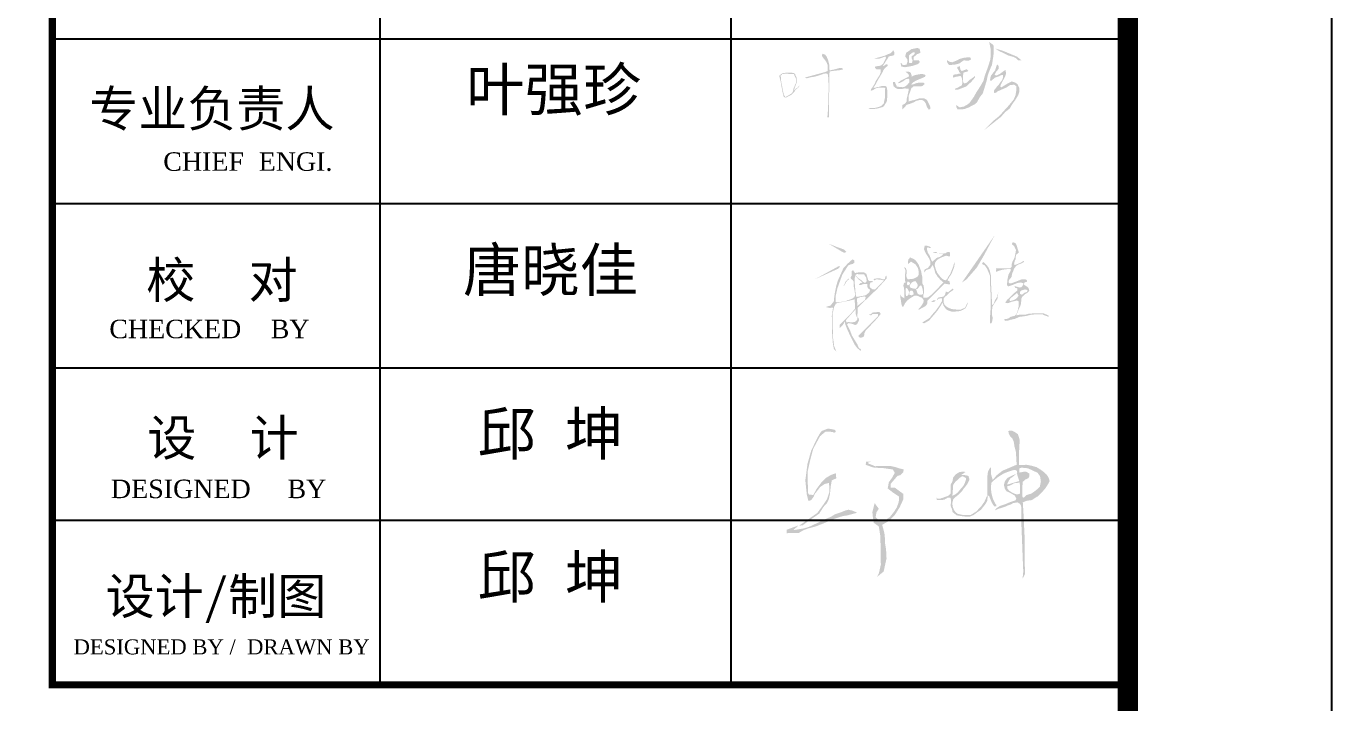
# Model space of a CAD drawing. Extents: x 40372685 to 40373131, y 3431137 to 3431353.
# Drawn here: x 40373098.79 to 40373130.77, y 3431173.7 to 3431190.26 of the extents above; entities that cross this region are included whole.
import ezdxf

# ---------------------------------------------------------------- set-up
doc = ezdxf.new("R2010")
doc.units = 0
doc.header["$LTSCALE"] = 0.5
for name, color, linetype in [('HATCH', 254, 'CONTINUOUS'), ('PUB_TEXT', 7, 'CONTINUOUS'), ('PUB_TITLE', 4, 'CONTINUOUS'), ('外框线', 255, 'CONTINUOUS')]:
    doc.layers.add(name, color=color, linetype=linetype)
doc.styles.add('GHF', font='times.ttf')
doc.styles.add('STYLE1', font='simhei.ttf', dxfattribs={"width": 0.8})

# ---------------------------------------------------------------- blocks, each defined once
blk = doc.blocks.new('A$C5F901649')
at = {"layer": 'HATCH'}
h = blk.add_hatch(color=256, dxfattribs=at)
h.paths.add_polyline_path([(421.5, 599.3), (438.2, 603.2), (409.1, 603.3), (407.1, 586.9), (441.2, 574.4), (451.3, 572.1), (501.2, 569.3), (546.7, 562.7), (556.9, 545.1), (541.5, 518), (526.2, 496.8), (520.4, 465.2), (547.4, 443.9), (579.1, 422.8), (579.3, 407.5), (575.3, 389.5), (566.7, 366.8), (553.9, 346.1), (531, 317.2), (508.8, 302.1), (499.5, 295.7), (480.3, 295.5), (458.1, 316.9), (462.4, 341.8), (474.7, 360.2), (453.1, 389.7), (450.3, 377.4), (441.5, 342.9), (444.1, 317.7), (448.2, 288.6), (474.6, 269.8), (482, 223.5), (484.5, 150.1), (485.1, 73.6), (475.4, 30), (466.5, 10.8), (499.5, 37.5), (506.7, 70), (514.4, 104.7), (512, 152.2), (507.4, 179.1), (505, 226.6), (499, 252.6), (491.7, 277.7), (522.7, 295.5), (556.9, 327.9), (582.5, 369.1), (600.7, 408.6), (601, 436.7), (582.9, 450.1), (572.1, 458.1), (558, 468.5), (535.3, 468.9), (535.7, 488.7), (547.5, 502.6), (561.8, 519.4), (571.5, 530.7), (583.5, 532.2), (600, 548.5), (603.2, 563.1), (583.1, 567.5), (561.2, 574.7), (532, 581.2), (495.6, 581.1), (455.2, 579.5), (431.6, 589.4), (422.3, 592.4), (418.9, 596.9)])
h.paths.add_polyline_path([(33.5, 250.4), (61.2, 274.6), (0, 252.7), (0.9, 234.7), (22, 235.8), (62.4, 235.9), (85.2, 249.6), (110, 258.9), (149.9, 269.7), (188.8, 284.8), (224.9, 300.4), (254, 311.7), (289, 322.7), (314.7, 326.9), (352.5, 337.2), (362.9, 340.1), (339.7, 350.9), (318.1, 355.7), (303.5, 352), (281.7, 343.1), (248.6, 331.7), (226.9, 318.7), (189.9, 303.3), (159.9, 288.2), (135.7, 276.8), (117, 268.2), (89.4, 259.5)])
h.paths.add_polyline_path([(245.9, 751.5), (235.5, 756), (200.5, 757.7), (171.9, 733.6), (157.6, 707.4), (136.6, 668.2), (121.6, 611.7), (107.7, 548.9), (108.9, 504.7), (109.9, 443.4), (113.9, 434), (137.7, 431.1), (152.8, 460.7), (180.8, 498.5), (202.5, 519.3), (227.8, 534.4), (253.1, 543.4), (255.8, 517.2), (232.6, 506.5), (227.3, 477.1), (223.2, 436.5), (217.3, 409.8), (208, 389.9), (190.2, 370.6), (167.8, 335.4), (108.7, 294.8), (82.3, 275), (65, 274), (107, 303.4), (158.1, 339.1), (190.5, 383.7), (208.1, 410.1), (219.7, 444.7), (218.8, 493.8), (194.9, 487.4), (173, 472.7), (159.4, 455.2), (146.5, 438.7), (138, 420.8), (125.5, 404), (112.1, 401.1), (103.8, 434.2), (96.3, 506.3), (107.3, 591), (126.3, 659.1), (156.9, 722.9), (172.5, 750.1), (180.3, 760.5), (201.9, 768.8), (213.3, 773.2), (231.4, 770.3), (250.2, 766.1), (253, 756.4)])
h = blk.add_hatch(color=256, dxfattribs=at)
h.paths.add_polyline_path([(1186.4, 493.5), (1199.1, 496), (1200.6, 488.6), (1201.2, 471.4), (1202.4, 439.2), (1194.9, 436.3), (1185.8, 433.9), (1165, 441.4), (1148.2, 451.8), (1136, 464.5), (1136, 476.7), (1152, 480.9), (1161.7, 486.3), (1172.1, 492)], flags=16)
h.paths.add_polyline_path([(1043.9, 566.7), (1051.7, 573.4), (1052.1, 557.1), (1052.1, 539.2), (1058.7, 517.7), (1061.5, 509), (1081.8, 533.3), (1111.5, 556.3), (1157.6, 575.7), (1175.5, 583.8), (1184.4, 586.1), (1180.5, 653.5), (1173.1, 680.9), (1169.1, 707.6), (1161.7, 723), (1151, 733.7), (1143, 749.1), (1141.7, 761.1), (1159.1, 763), (1173.8, 755.7), (1190.5, 744.4), (1194.5, 733.7), (1199.8, 715), (1199.2, 701), (1198.5, 680.3), (1196.5, 653.5), (1196.5, 626.8), (1196.5, 611.5), (1196.5, 592.7), (1196.5, 586.1), (1213.2, 586.1), (1234.6, 586.7), (1258, 582.7), (1286.7, 574.7), (1308.1, 561.4), (1326.2, 548), (1340.9, 534), (1350.3, 516.6), (1354.3, 502.6), (1344.2, 484.5), (1331.5, 464.5), (1311.5, 442.4), (1292.8, 423.7), (1287.4, 421.7), (1262, 405), (1236.6, 401.7), (1215.9, 393.7), (1219.1, 344.3), (1225.7, 206.6), (1226.6, 23.8), (1214.6, 0), (1218.4, 37.3), (1216.1, 89.9), (1213.1, 169.2), (1208.5, 286.5), (1207.7, 320.9), (1209.2, 353.7), (1207, 376.5), (1200.9, 386.4), (1187.9, 393.3), (1173.4, 391), (1165.6, 389.8), (1156.6, 383.4), (1138.3, 377.3), (1126.9, 371.9), (1089.5, 359.8), (1071.9, 352.1), (1080.3, 363.6), (1098.6, 375), (1127.6, 384.9), (1150.5, 394.8), (1178, 404), (1183.3, 412.3), (1174.2, 428.4), (1158.9, 437.5), (1149.4, 443), (1132, 450.9), (1122.9, 464.4), (1118.9, 483.8), (1122.5, 498.8), (1129.2, 509.9), (1139.9, 521), (1151, 526.2), (1162.9, 532.1), (1172.8, 536.1), (1182.7, 540), (1187.1, 546.7), (1185.1, 554.7), (1179.2, 559.8), (1168.9, 559.8), (1150.6, 554.3), (1136.8, 549.5), (1118.9, 542.4), (1098.3, 530.1), (1084.5, 520.6), (1075, 513.1), (1067.8, 507.2), (1062.4, 502.6), (1058.9, 499.7), (1054.8, 494.5), (1052.8, 480.2), (1052.8, 468.4), (1053.2, 448.2), (1055.2, 438.3), (1059.9, 419.3), (1065.1, 405), (1071.8, 392), (1075.4, 385.6), (1078.5, 382.9), (1080.1, 375.3), (1077.7, 372.6), (1073.8, 372.6), (1068.6, 373), (1064.3, 379.3), (1056.8, 390.8), (1052.4, 402.3), (1045.3, 417.7), (1043.3, 425.2), (1039.3, 427.6), (1035.9, 429.6), (1033.4, 406.2), (1032.8, 400.6), (1026.7, 390.4), (1024.3, 386.4), (1020.4, 380), (1009.2, 366.6), (1000.9, 355.5), (985.9, 345.7), (964.1, 329.4), (953.8, 324.3), (943.1, 320.3), (922.9, 319.9), (908.2, 321.9), (891.6, 323.9), (875.7, 326.7), (866.6, 333.8), (854.5, 343.3), (850.8, 360.7), (844.8, 373.8), (845.6, 389.2), (845.6, 400.3), (845.6, 408.2), (844.4, 416.5), (830.6, 418.1), (820.7, 412.5), (813.1, 408.2), (801.9, 405.8), (796.7, 405.3), (781.1, 405), (776.8, 405), (772.2, 407), (771.6, 414.8), (773.4, 418.5), (774.8, 413.9), (777.7, 412.2), (782.9, 411.9), (790.6, 412.5), (799, 415.9), (805.9, 417.6), (816.3, 421.7), (826.3, 425.1), (833.8, 428), (843.9, 438.1), (843.9, 460.5), (843.9, 483.5), (853.5, 500.6), (857.3, 520.7), (869.9, 537), (889.2, 548.9), (902.6, 551.1), (921.2, 550.4), (912.3, 543), (897.4, 534), (916, 534), (936.1, 529.6), (940.5, 514), (940.5, 508.8), (932.3, 491.7), (929.4, 486.5), (920.5, 474.6), (909.3, 461.2), (901.9, 449.3), (888.5, 436), (869.9, 421.1), (858, 410), (853.5, 391.4), (854.3, 374.3), (861, 355), (872.1, 340.9), (881.8, 334.2), (910, 328.2), (948, 329), (976.2, 346.1), (1003.7, 375.8), (1018.6, 397.3), (1034.2, 432.3), (1034.2, 459), (1034.2, 477.6), (1032.7, 504.3), (1033.5, 526.6), (1036.4, 549.6)])
h.paths.add_polyline_path([(1215.3, 498.9), (1222.9, 504.7), (1230, 511.4), (1245.6, 518.1), (1248.5, 524.9), (1249.8, 532), (1249.8, 542.1), (1232.9, 550.9), (1223.7, 551.3), (1209.4, 548.8), (1199, 546.3), (1198.5, 568), (1208.3, 572.1), (1242.5, 568.8), (1272.5, 554.7), (1292.2, 545.5), (1304.9, 527.5), (1309, 501), (1303.8, 474.9), (1288.7, 459.9), (1274.9, 448.9), (1259.2, 438.5), (1234.4, 430.4), (1218.6, 416.2), (1212.7, 424.7), (1212.9, 456.9)], flags=16)
h.paths.add_polyline_path([(853.3, 427), (854.6, 441.7), (857.6, 483.1), (868.4, 499.2), (882.5, 511), (890.7, 519.2), (902.9, 527.1), (906.2, 528.4), (922.9, 518.6), (922.9, 508.4), (917, 492), (909.5, 477.9), (898.6, 465.4), (879.2, 442.4), (868.1, 434.5)], flags=16)
edge = h.paths.add_edge_path(flags=16)
edge.add_line((1136, 484.8), (1197.7, 503))
edge.add_line((1197.7, 503), (1184.9, 543.4))
edge.add_line((1136, 488.8), (1136, 484.8))
edge.add_line((1145.3, 507.3), (1136, 488.8))
edge.add_line((1152.8, 517.1), (1145.3, 507.3))
edge.add_line((1166.1, 526.4), (1152.8, 517.1))
edge.add_line((1182, 539.7), (1166.1, 526.4))

msp = doc.modelspace()

# ---------------------------------------------------------------- hatches: boundary and pattern name
at = {"layer": 'HATCH'}
h = msp.add_hatch(color=256, dxfattribs=at)
h.paths.add_polyline_path([(40373119.601, 3431189.462), (40373119.612, 3431189.46), (40373119.667, 3431189.461), (40373119.718, 3431189.475), (40373119.785, 3431189.501), (40373119.813, 3431189.509), (40373119.837, 3431189.509), (40373119.849, 3431189.48), (40373119.827, 3431189.437), (40373119.811, 3431189.405), (40373119.784, 3431189.351), (40373119.76, 3431189.326), (40373119.73, 3431189.303), (40373119.69, 3431189.286), (40373119.652, 3431189.281), (40373119.588, 3431189.275), (40373119.576, 3431189.24), (40373119.617, 3431189.199), (40373119.715, 3431189.205), (40373119.718, 3431189.164), (40373119.713, 3431189.111), (40373119.682, 3431189.047), (40373119.642, 3431188.987), (40373119.598, 3431188.916), (40373119.566, 3431188.845), (40373119.526, 3431188.779), (40373119.485, 3431188.723), (40373119.473, 3431188.673), (40373119.536, 3431188.7), (40373119.599, 3431188.738), (40373119.645, 3431188.751), (40373119.748, 3431188.751), (40373119.77, 3431188.752), (40373119.814, 3431188.752), (40373119.828, 3431188.731), (40373119.822, 3431188.675), (40373119.822, 3431188.565), (40373119.822, 3431188.51), (40373119.808, 3431188.45), (40373119.793, 3431188.369), (40373119.731, 3431188.305), (40373119.668, 3431188.28), (40373119.572, 3431188.257), (40373119.506, 3431188.257), (40373119.416, 3431188.257), (40373119.454, 3431188.232), (40373119.533, 3431188.232), (40373119.616, 3431188.238), (40373119.776, 3431188.282), (40373119.812, 3431188.327), (40373119.837, 3431188.367), (40373119.866, 3431188.413), (40373119.878, 3431188.519), (40373119.878, 3431188.675), (40373119.874, 3431188.716), (40373119.866, 3431188.76), (40373119.851, 3431188.789), (40373119.783, 3431188.797), (40373119.751, 3431188.795), (40373119.681, 3431188.775), (40373119.624, 3431188.766), (40373119.587, 3431188.754), (40373119.541, 3431188.745), (40373119.562, 3431188.785), (40373119.595, 3431188.839), (40373119.647, 3431188.937), (40373119.737, 3431189.089), (40373119.766, 3431189.141), (40373119.791, 3431189.195), (40373119.81, 3431189.215), (40373119.853, 3431189.261), (40373119.88, 3431189.276), (40373119.891, 3431189.294), (40373119.88, 3431189.324), (40373119.843, 3431189.324), (40373119.822, 3431189.303), (40373119.783, 3431189.28), (40373119.774, 3431189.294), (40373119.829, 3431189.377), (40373119.895, 3431189.48), (40373119.917, 3431189.519), (40373119.984, 3431189.533), (40373120.033, 3431189.544), (40373120.046, 3431189.554), (40373120.053, 3431189.603), (40373120.043, 3431189.64), (40373120.019, 3431189.669), (40373120.003, 3431189.635), (40373119.961, 3431189.598), (40373119.93, 3431189.585), (40373119.875, 3431189.564), (40373119.816, 3431189.536), (40373119.74, 3431189.514), (40373119.668, 3431189.493), (40373119.566, 3431189.469), (40373119.569, 3431189.468), (40373119.574, 3431189.467), (40373119.578, 3431189.465), (40373119.587, 3431189.464), (40373119.591, 3431189.464)])
h.paths.add_polyline_path([(40373117.868, 3431189.001), (40373117.88, 3431189.006), (40373118.166, 3431189.084), (40373118.351, 3431189.135), (40373118.419, 3431189.16), (40373118.419, 3431189.216), (40373118.421, 3431189.294), (40373118.399, 3431189.356), (40373118.379, 3431189.392), (40373118.343, 3431189.44), (40373118.314, 3431189.477), (40373118.287, 3431189.51), (40373118.279, 3431189.555), (40373118.298, 3431189.583), (40373118.357, 3431189.56), (40373118.393, 3431189.513), (40373118.43, 3431189.426), (40373118.444, 3431189.37), (40373118.463, 3431189.293), (40373118.463, 3431189.199), (40373118.464, 3431189.174), (40373118.576, 3431189.199), (40373118.641, 3431189.214), (40373118.705, 3431189.235), (40373118.772, 3431189.235), (40373118.794, 3431189.199), (40373118.713, 3431189.182), (40373118.559, 3431189.165), (40373118.469, 3431189.151), (40373118.461, 3431189.095), (40373118.447, 3431188.031), (40373118.407, 3431188.031), (40373118.419, 3431188.098), (40373118.431, 3431188.339), (40373118.437, 3431188.578), (40373118.444, 3431188.791), (40373118.435, 3431188.938), (40373118.432, 3431188.998), (40373118.425, 3431189.068), (40373118.407, 3431189.097), (40373118.369, 3431189.102), (40373118.318, 3431189.093), (40373118.272, 3431189.077), (40373118.193, 3431189.05), (40373118.102, 3431189.023), (40373117.999, 3431189.007), (40373117.908, 3431188.983), (40373117.88, 3431188.989), (40373117.869, 3431188.997)])
h.paths.add_polyline_path([(40373122.536, 3431189.233), (40373122.554, 3431189.292), (40373122.584, 3431189.324), (40373122.607, 3431189.274), (40373122.604, 3431189.212), (40373122.548, 3431189.147), (40373122.507, 3431189.068), (40373122.551, 3431189.05), (40373122.628, 3431189.085), (40373122.74, 3431189.168), (40373122.775, 3431189.183), (40373122.787, 3431189.097), (40373122.767, 3431189.038), (40373122.743, 3431188.982), (40373122.696, 3431188.903), (40373122.643, 3431188.788), (40373122.672, 3431188.761), (40373122.79, 3431188.835), (40373122.929, 3431188.906), (40373123.023, 3431188.873), (40373123.073, 3431188.829), (40373123.115, 3431188.735), (40373123.115, 3431188.655), (40373123.085, 3431188.57), (40373123.008, 3431188.443), (40373122.938, 3431188.348), (40373122.876, 3431188.242), (40373122.767, 3431188.157), (40373122.66, 3431188.036), (40373122.536, 3431187.939), (40373122.439, 3431187.862), (40373122.259, 3431187.721), (40373122.46, 3431187.93), (40373122.619, 3431188.057), (40373122.767, 3431188.222), (40373122.855, 3431188.319), (40373122.976, 3431188.466), (40373123.02, 3431188.572), (40373123.038, 3431188.682), (40373123.035, 3431188.791), (40373122.988, 3431188.826), (40373122.884, 3431188.817), (40373122.808, 3431188.764), (40373122.755, 3431188.74), (40373122.622, 3431188.682), (40373122.565, 3431188.656), (40373122.545, 3431188.631), (40373122.498, 3431188.62), (40373122.488, 3431188.661), (40373122.488, 3431188.682), (40373122.528, 3431188.732), (40373122.572, 3431188.791), (40373122.61, 3431188.826), (40373122.64, 3431188.876), (40373122.69, 3431188.938), (40373122.713, 3431189), (40373122.713, 3431189.062), (40373122.681, 3431189.062), (40373122.643, 3431189.05), (40373122.625, 3431189.035), (40373122.522, 3431189.003), (40373122.457, 3431188.95), (40373122.424, 3431188.923), (40373122.395, 3431188.932), (40373122.404, 3431188.997), (40373122.424, 3431189.056), (40373122.477, 3431189.124), (40373122.519, 3431189.177)])
h.paths.add_polyline_path([(40373122.617, 3431189.65), (40373122.526, 3431189.711), (40373122.609, 3431189.686), (40373122.712, 3431189.655), (40373122.863, 3431189.592), (40373123.06, 3431189.51), (40373123.166, 3431189.422), (40373123.083, 3431189.422), (40373123.025, 3431189.48), (40373122.96, 3431189.509), (40373122.841, 3431189.541), (40373122.75, 3431189.588)])
h.paths.add_polyline_path([(40373122.479, 3431189.794), (40373122.374, 3431189.874), (40373122.414, 3431189.679), (40373122.414, 3431189.567), (40373122.403, 3431189.451), (40373122.352, 3431189.281), (40373122.309, 3431189.162), (40373122.256, 3431189.017), (40373122.237, 3431188.927), (40373122.161, 3431188.796), (40373122.059, 3431188.637), (40373121.998, 3431188.529), (40373121.893, 3431188.381), (40373121.842, 3431188.341), (40373121.752, 3431188.29), (40373121.647, 3431188.272), (40373121.567, 3431188.33), (40373121.567, 3431188.287), (40373121.596, 3431188.222), (40373121.665, 3431188.222), (40373121.763, 3431188.229), (40373121.871, 3431188.269), (40373122.034, 3431188.355), (40373122.07, 3431188.388), (40373122.146, 3431188.522), (40373122.219, 3431188.616), (40373122.313, 3431188.927), (40373122.342, 3431189.064), (40373122.396, 3431189.205), (40373122.443, 3431189.313), (40373122.465, 3431189.454), (40373122.479, 3431189.552), (40373122.486, 3431189.668)])
h.paths.add_polyline_path([(40373121.675, 3431189.097), (40373121.633, 3431189.148), (40373121.624, 3431189.186), (40373121.592, 3431189.225), (40373121.592, 3431189.26), (40373121.656, 3431189.279), (40373121.668, 3431189.199), (40373121.7, 3431189.158), (40373121.764, 3431189.183), (40373121.828, 3431189.205), (40373121.867, 3431189.161), (40373121.822, 3431189.142), (40373121.774, 3431189.132), (40373121.745, 3431189.119), (40373121.732, 3431189.039), (40373121.729, 3431188.931), (40373121.742, 3431188.88), (40373121.761, 3431188.857), (40373121.774, 3431188.857), (40373121.832, 3431188.88), (40373121.905, 3431188.95), (40373122.001, 3431189.017), (40373122.027, 3431189.039), (40373122.027, 3431189.004), (40373121.991, 3431188.959), (40373121.934, 3431188.895), (40373121.851, 3431188.819), (40373121.812, 3431188.783), (40373121.742, 3431188.755), (40373121.614, 3431188.707), (40373121.585, 3431188.707), (40373121.537, 3431188.707), (40373121.547, 3431188.736), (40373121.595, 3431188.748), (40373121.64, 3431188.777), (40373121.697, 3431188.803), (40373121.713, 3431188.844), (40373121.72, 3431188.908), (40373121.7, 3431189.001), (40373121.672, 3431189.042), (40373121.63, 3431189.033), (40373121.605, 3431189.027), (40373121.547, 3431189.017), (40373121.499, 3431188.998), (40373121.485, 3431189.033), (40373121.499, 3431189.065), (40373121.547, 3431189.081), (40373121.589, 3431189.081), (40373121.63, 3431189.097)])
h.paths.add_polyline_path([(40373121.684, 3431189.375), (40373121.64, 3431189.343), (40373121.541, 3431189.32), (40373121.422, 3431189.308), (40373121.39, 3431189.308), (40373121.346, 3431189.368), (40373121.342, 3431189.426), (40373121.403, 3431189.388), (40373121.473, 3431189.375), (40373121.566, 3431189.413), (40373121.646, 3431189.455), (40373121.758, 3431189.487), (40373121.905, 3431189.499), (40373121.934, 3431189.445), (40373121.877, 3431189.415), (40373121.822, 3431189.415), (40373121.752, 3431189.423)])
h.paths.add_polyline_path([(40373120.146, 3431188.878), (40373120.158, 3431188.859), (40373120.265, 3431188.908), (40373120.333, 3431188.961), (40373120.401, 3431188.974), (40373120.421, 3431188.946), (40373120.421, 3431188.888), (40373120.361, 3431188.815), (40373120.303, 3431188.775), (40373120.248, 3431188.765), (40373120.114, 3431188.778), (40373120.086, 3431188.838), (40373120.064, 3431188.891), (40373120.021, 3431188.891), (40373120.021, 3431188.843), (40373120.036, 3431188.783), (40373120.084, 3431188.745), (40373120.127, 3431188.722), (40373120.24, 3431188.722), (40373120.306, 3431188.735), (40373120.399, 3431188.727), (40373120.399, 3431188.677), (40373120.394, 3431188.647), (40373120.381, 3431188.594), (40373120.351, 3431188.465), (40373120.351, 3431188.415), (40373120.313, 3431188.362), (40373120.25, 3431188.332), (40373120.25, 3431188.276), (40373120.25, 3431188.226), (40373120.3, 3431188.274), (40373120.356, 3431188.334), (40373120.444, 3431188.362), (40373120.52, 3431188.392), (40373120.585, 3431188.43), (40373120.673, 3431188.453), (40373120.724, 3431188.453), (40373120.774, 3431188.43), (40373120.82, 3431188.37), (40373120.847, 3431188.289), (40373120.867, 3431188.251), (40373120.9, 3431188.211), (40373120.935, 3431188.239), (40373120.933, 3431188.279), (40373120.91, 3431188.334), (40373120.88, 3431188.392), (40373120.855, 3431188.44), (40373120.835, 3431188.463), (40373120.779, 3431188.49), (40373120.719, 3431188.49), (40373120.656, 3431188.49), (40373120.55, 3431188.453), (40373120.452, 3431188.433), (40373120.401, 3431188.412), (40373120.401, 3431188.488), (40373120.401, 3431188.556), (40373120.447, 3431188.679), (40373120.464, 3431188.735), (40373120.52, 3431188.788), (40373120.563, 3431188.79), (40373120.661, 3431188.785), (40373120.701, 3431188.785), (40373120.749, 3431188.8), (40373120.789, 3431188.838), (40373120.789, 3431188.861), (40373120.757, 3431188.876), (40373120.716, 3431188.876), (40373120.661, 3431188.876), (40373120.595, 3431188.866), (40373120.537, 3431188.843), (40373120.477, 3431188.828), (40373120.464, 3431188.84), (40373120.512, 3431188.886), (40373120.593, 3431188.931), (40373120.734, 3431188.989), (40373120.799, 3431189.019), (40373120.815, 3431189.052), (40373120.794, 3431189.072), (40373120.729, 3431189.092), (40373120.719, 3431189.092), (40373120.575, 3431189.065), (40373120.51, 3431189.044), (40373120.472, 3431189.019), (40373120.472, 3431189.062), (40373120.454, 3431189.112), (40373120.424, 3431189.14), (40373120.379, 3431189.143), (40373120.328, 3431189.143), (40373120.374, 3431189.102), (40373120.403, 3431189.076), (40373120.409, 3431189.029), (40373120.374, 3431189.007), (40373120.298, 3431188.969), (40373120.215, 3431188.931), (40373120.159, 3431188.888)])
h.paths.add_polyline_path([(40373120.56, 3431189.608), (40373120.516, 3431189.623), (40373120.443, 3431189.573), (40373120.408, 3431189.535), (40373120.408, 3431189.491), (40373120.408, 3431189.425), (40373120.408, 3431189.365), (40373120.448, 3431189.354), (40373120.485, 3431189.356), (40373120.498, 3431189.423), (40373120.479, 3431189.467), (40373120.479, 3431189.526), (40373120.529, 3431189.559)], flags=16)
h.paths.add_polyline_path([(40373120.317, 3431189.312), (40373120.349, 3431189.316), (40373120.376, 3431189.399), (40373120.366, 3431189.454), (40373120.318, 3431189.512), (40373120.338, 3431189.605), (40373120.472, 3431189.697), (40373120.617, 3431189.725), (40373120.672, 3431189.704), (40373120.692, 3431189.605), (40373120.61, 3431189.574), (40373120.521, 3431189.498), (40373120.521, 3431189.419), (40373120.651, 3431189.419), (40373120.675, 3431189.392), (40373120.658, 3431189.357), (40373120.624, 3431189.33), (40373120.49, 3431189.285), (40373120.38, 3431189.265), (40373120.311, 3431189.254), (40373120.225, 3431189.271), (40373120.208, 3431189.333), (40373120.208, 3431189.361), (40373120.233, 3431189.359), (40373120.233, 3431189.332), (40373120.258, 3431189.312)])
h.paths.add_polyline_path([(40373117.223, 3431189.061), (40373117.235, 3431189.03), (40373117.26, 3431188.933), (40373117.274, 3431188.862), (40373117.288, 3431188.778), (40373117.309, 3431188.663), (40373117.342, 3431188.53), (40373117.362, 3431188.519), (40373117.397, 3431188.51), (40373117.53, 3431188.579), (40373117.601, 3431188.65), (40373117.629, 3431188.701), (40373117.707, 3431188.762), (40373117.732, 3431188.802), (40373117.699, 3431188.779), (40373117.685, 3431188.756), (40373117.636, 3431188.727), (40373117.62, 3431188.706), (40373117.594, 3431188.686), (40373117.61, 3431188.747), (40373117.638, 3431188.819), (40373117.657, 3431188.874), (40373117.662, 3431188.926), (40373117.658, 3431188.996), (40373117.631, 3431189.056), (40373117.622, 3431189.088), (40373117.591, 3431189.111), (40373117.539, 3431189.118), (40373117.461, 3431189.118), (40373117.401, 3431189.119), (40373117.31, 3431189.105), (40373117.263, 3431189.073), (40373117.257, 3431189.051), (40373117.252, 3431189.045), (40373117.236, 3431189.051)])
h.paths.add_polyline_path([(40373117.306, 3431189.087), (40373117.269, 3431189.044), (40373117.281, 3431188.894), (40373117.303, 3431188.79), (40373117.321, 3431188.686), (40373117.346, 3431188.579), (40373117.385, 3431188.523), (40373117.533, 3431188.609), (40373117.569, 3431188.658), (40373117.582, 3431188.735), (40373117.643, 3431188.873), (40373117.646, 3431188.962), (40373117.591, 3431189.084), (40373117.392, 3431189.096)], flags=16)
h = msp.add_hatch(color=256, dxfattribs=at)
h.paths.add_polyline_path([(40373123.316, 3431183.8), (40373123.25, 3431183.815), (40373123.169, 3431183.793), (40373123.127, 3431183.756), (40373123.127, 3431183.707), (40373123.176, 3431183.685), (40373123.238, 3431183.734), (40373123.299, 3431183.754)], flags=16)
h.paths.add_polyline_path([(40373123.095, 3431183.663), (40373123.056, 3431183.729), (40373122.911, 3431183.612), (40373122.872, 3431183.57), (40373122.884, 3431183.528), (40373122.983, 3431183.558), (40373123.044, 3431183.594)], flags=16)
h.paths.add_polyline_path([(40373122.887, 3431184.331), (40373122.734, 3431184.333), (40373122.55, 3431184.336), (40373122.537, 3431184.245), (40373122.625, 3431184.276), (40373122.7, 3431184.299), (40373122.811, 3431184.312), (40373122.9, 3431184.317), (40373122.902, 3431184.281), (40373122.845, 3431184.17), (40373122.824, 3431184.076), (40373122.809, 3431183.924), (40373122.843, 3431183.89), (40373122.949, 3431183.926), (40373123.063, 3431183.973), (40373123.141, 3431183.986), (40373123.216, 3431183.965), (40373123.206, 3431183.929), (40373123.169, 3431183.872), (40373123.117, 3431183.861), (40373123.055, 3431183.882), (40373122.985, 3431183.895), (40373123.014, 3431183.854), (40373123.065, 3431183.843), (40373123.065, 3431183.789), (40373122.99, 3431183.729), (40373122.91, 3431183.649), (40373122.824, 3431183.571), (40373122.762, 3431183.491), (40373122.832, 3431183.478), (40373122.933, 3431183.517), (40373122.99, 3431183.527), (40373123.05, 3431183.545), (40373123.094, 3431183.525), (40373123.098, 3431183.417), (40373123.078, 3431183.323), (40373123.054, 3431183.247), (40373123.028, 3431183.195), (40373123.002, 3431183.169), (40373122.892, 3431183.143), (40373122.84, 3431183.101), (40373122.735, 3431183.083), (40373122.761, 3431183.046), (40373122.832, 3431183.051), (40373122.897, 3431183.072), (40373123.007, 3431183.096), (40373123.109, 3431183.143), (40373123.284, 3431183.166), (40373123.412, 3431183.2), (40373123.509, 3431183.203), (40373123.687, 3431183.203), (40373123.715, 3431183.187), (40373123.831, 3431183.145), (40373123.831, 3431183.172), (40373123.769, 3431183.202), (40373123.713, 3431183.228), (40373123.567, 3431183.234), (40373123.465, 3431183.229), (40373123.347, 3431183.221), (40373123.268, 3431183.199), (40373123.161, 3431183.196), (40373123.105, 3431183.194), (40373123.035, 3431183.179), (40373123.058, 3431183.236), (40373123.107, 3431183.353), (40373123.137, 3431183.412), (40373123.152, 3431183.463), (40373123.159, 3431183.538), (40373123.161, 3431183.592), (40373123.186, 3431183.639), (40373123.257, 3431183.701), (40373123.315, 3431183.738), (40373123.357, 3431183.781), (40373123.342, 3431183.84), (40373123.314, 3431183.874), (40373123.273, 3431183.902), (40373123.231, 3431183.929), (40373123.221, 3431183.948), (40373123.234, 3431183.973), (40373123.252, 3431183.991), (40373123.291, 3431184.001), (40373123.299, 3431184.012), (40373123.295, 3431184.044), (40373123.264, 3431184.059), (40373123.165, 3431184.06), (40373123.096, 3431184.033), (40373123.043, 3431184.012), (40373123.002, 3431183.997), (40373122.947, 3431183.975), (40373122.906, 3431183.965), (40373122.876, 3431183.963), (40373122.849, 3431183.991), (40373122.849, 3431184.022), (40373122.871, 3431184.058), (40373122.919, 3431184.117), (40373122.943, 3431184.225), (40373122.963, 3431184.26), (40373122.981, 3431184.321), (40373123.03, 3431184.383), (40373123.074, 3431184.421), (40373123.148, 3431184.445), (40373123.199, 3431184.472), (40373123.225, 3431184.486), (40373123.225, 3431184.516), (40373123.187, 3431184.496), (40373123.149, 3431184.47), (40373123.095, 3431184.448), (40373123.057, 3431184.433), (40373122.994, 3431184.41), (40373122.985, 3431184.45), (40373122.999, 3431184.511), (40373123.018, 3431184.547), (40373123.031, 3431184.661), (40373123.083, 3431184.704), (40373123.102, 3431184.72), (40373123.087, 3431184.764), (40373123.066, 3431184.829), (40373123.046, 3431184.898), (40373123.023, 3431184.945), (40373122.975, 3431184.964), (40373122.945, 3431184.964), (40373122.928, 3431184.921), (40373122.984, 3431184.878), (40373123.007, 3431184.831), (40373123.029, 3431184.782), (40373123.025, 3431184.743), (40373123.012, 3431184.674), (40373122.997, 3431184.597), (40373122.977, 3431184.554), (40373122.952, 3431184.513), (40373122.928, 3431184.44), (40373122.928, 3431184.384), (40373122.921, 3431184.365)])
h.paths.add_polyline_path([(40373122.199, 3431184.463), (40373122.242, 3431184.484), (40373122.306, 3431184.414), (40373122.352, 3431184.363), (40373122.389, 3431184.275), (40373122.418, 3431184.15), (40373122.418, 3431183.976), (40373122.429, 3431183.811), (40373122.434, 3431183.642), (40373122.442, 3431183.541), (40373122.448, 3431183.426), (40373122.483, 3431183.466), (40373122.517, 3431183.549), (40373122.571, 3431183.642), (40373122.6, 3431183.763), (40373122.576, 3431183.585), (40373122.517, 3431183.495), (40373122.495, 3431183.462), (40373122.474, 3431183.429), (40373122.449, 3431183.382), (40373122.444, 3431183.264), (40373122.444, 3431183.189), (40373122.458, 3431183.123), (40373122.453, 3431183.05), (40373122.434, 3431182.991), (40373122.4, 3431182.984), (40373122.39, 3431183.011), (40373122.395, 3431183.091), (40373122.395, 3431183.152), (40373122.412, 3431183.379), (40373122.407, 3431183.733), (40373122.39, 3431184.033), (40373122.39, 3431184.158), (40373122.356, 3431184.243), (40373122.319, 3431184.329), (40373122.285, 3431184.375), (40373122.258, 3431184.412), (40373122.216, 3431184.424)])
h.paths.add_polyline_path([(40373122.23, 3431184.621), (40373122.508, 3431185.14), (40373121.706, 3431183.985), (40373121.814, 3431184.056), (40373122.068, 3431184.347)])
h.paths.add_polyline_path([(40373121.127, 3431183.583), (40373121.108, 3431183.566), (40373121.095, 3431183.553), (40373121.098, 3431183.579), (40373121.121, 3431183.61), (40373121.148, 3431183.622), (40373121.211, 3431183.63), (40373121.267, 3431183.647), (40373121.295, 3431183.692), (40373121.303, 3431183.721), (40373121.309, 3431183.763), (40373121.366, 3431183.745), (40373121.489, 3431183.842), (40373121.495, 3431183.802), (40373121.427, 3431183.756), (40373121.379, 3431183.717), (40373121.362, 3431183.692), (40373121.287, 3431183.63), (40373121.256, 3431183.587), (40373121.256, 3431183.503), (40373121.281, 3431183.438), (40373121.351, 3431183.378), (40373121.448, 3431183.337), (40373121.506, 3431183.328), (40373121.667, 3431183.316), (40373121.741, 3431183.351), (40373121.786, 3431183.372), (40373121.828, 3431183.461), (40373121.848, 3431183.503), (40373121.851, 3431183.525), (40373121.851, 3431183.485), (40373121.839, 3431183.444), (40373121.809, 3431183.38), (40373121.801, 3431183.358), (40373121.764, 3431183.34), (40373121.728, 3431183.314), (40373121.69, 3431183.3), (40373121.663, 3431183.285), (40373121.593, 3431183.28), (40373121.533, 3431183.272), (40373121.486, 3431183.272), (40373121.447, 3431183.274), (40373121.398, 3431183.291), (40373121.383, 3431183.296), (40373121.344, 3431183.315), (40373121.319, 3431183.332), (40373121.299, 3431183.356), (40373121.275, 3431183.39), (40373121.256, 3431183.419), (40373121.232, 3431183.494), (40373121.183, 3431183.41), (40373121.1, 3431183.287), (40373121.046, 3431183.223), (40373120.999, 3431183.167), (40373120.953, 3431183.116), (40373120.909, 3431183.058), (40373120.781, 3431182.986), (40373120.735, 3431182.998), (40373120.776, 3431183.032), (40373120.858, 3431183.079), (40373120.923, 3431183.128), (40373120.972, 3431183.193), (40373121.056, 3431183.287), (40373121.151, 3431183.414), (40373121.198, 3431183.496), (40373121.221, 3431183.54), (40373121.221, 3431183.576), (40373121.209, 3431183.603), (40373121.136, 3431183.588)])
h.paths.add_polyline_path([(40373121.067, 3431183.556), (40373121, 3431183.546), (40373120.952, 3431183.506), (40373121, 3431183.506), (40373121.037, 3431183.519)], flags=17)
h.paths.add_polyline_path([(40373121.03, 3431184.727), (40373120.988, 3431184.732), (40373121.023, 3431184.714), (40373121.072, 3431184.704), (40373121.106, 3431184.713), (40373121.068, 3431184.731)], flags=17)
h.paths.add_polyline_path([(40373120.627, 3431183.836), (40373120.577, 3431183.811), (40373120.597, 3431183.786), (40373120.615, 3431183.726), (40373120.645, 3431183.696), (40373120.667, 3431183.688), (40373120.712, 3431183.686), (40373120.75, 3431183.701), (40373120.75, 3431183.771), (40373120.747, 3431183.815), (40373120.734, 3431183.856), (40373120.719, 3431183.898), (40373120.707, 3431183.919), (40373120.673, 3431183.901)], flags=16)
h.paths.add_polyline_path([(40373120.525, 3431183.699), (40373120.509, 3431183.768), (40373120.479, 3431183.787), (40373120.442, 3431183.787), (40373120.422, 3431183.749), (40373120.421, 3431183.717), (40373120.421, 3431183.693), (40373120.429, 3431183.682), (40373120.48, 3431183.67)], flags=16)
h.paths.add_polyline_path([(40373120.411, 3431183.764), (40373120.367, 3431183.839), (40373120.338, 3431183.854), (40373120.325, 3431183.817), (40373120.325, 3431183.764), (40373120.325, 3431183.709), (40373120.34, 3431183.658), (40373120.371, 3431183.658), (40373120.404, 3431183.696)], flags=16)
h.paths.add_polyline_path([(40373120.428, 3431183.895), (40373120.429, 3431183.917), (40373120.443, 3431183.934), (40373120.451, 3431183.948), (40373120.463, 3431183.964), (40373120.481, 3431183.988), (40373120.513, 3431184.006), (40373120.54, 3431184.012), (40373120.576, 3431184.012), (40373120.598, 3431183.977), (40373120.625, 3431183.926), (40373120.617, 3431183.887), (40373120.597, 3431183.85), (40373120.565, 3431183.827), (40373120.451, 3431183.855)], flags=16)
h.paths.add_polyline_path([(40373120.43, 3431183.939), (40373120.434, 3431183.98), (40373120.395, 3431184.003), (40373120.37, 3431184.001), (40373120.362, 3431183.969), (40373120.359, 3431183.943), (40373120.368, 3431183.924), (40373120.391, 3431183.916)], flags=16)
h.paths.add_polyline_path([(40373120.335, 3431184.335), (40373120.291, 3431184.362), (40373120.326, 3431184.274), (40373120.316, 3431184.198), (40373120.316, 3431184.12), (40373120.316, 3431184.032), (40373120.318, 3431183.973), (40373120.289, 3431183.981), (40373120.272, 3431183.905), (40373120.284, 3431183.866), (40373120.294, 3431183.798), (40373120.294, 3431183.707), (40373120.294, 3431183.627), (40373120.294, 3431183.6), (40373120.228, 3431183.639), (40373120.199, 3431183.695), (40373120.199, 3431183.619), (40373120.216, 3431183.519), (40373120.223, 3431183.456), (40373120.252, 3431183.385), (40373120.279, 3431183.407), (40373120.306, 3431183.468), (40373120.372, 3431183.549), (40373120.431, 3431183.593), (40373120.536, 3431183.658), (40373120.607, 3431183.663), (40373120.734, 3431183.607), (40373120.77, 3431183.553), (40373120.763, 3431183.495), (40373120.707, 3431183.405), (40373120.663, 3431183.358), (40373120.631, 3431183.317), (40373120.646, 3431183.317), (40373120.756, 3431183.373), (40373120.826, 3431183.417), (40373120.858, 3431183.47), (40373120.858, 3431183.531), (40373121.283, 3431183.956), (40373121.361, 3431183.944), (40373121.415, 3431183.944), (40373121.405, 3431184.008), (40373121.352, 3431184.039), (40373121.405, 3431184.129), (40373121.452, 3431184.196), (40373121.481, 3431184.269), (40373121.518, 3431184.366), (40373121.528, 3431184.44), (40373121.518, 3431184.484), (40373121.506, 3431184.425), (40373121.493, 3431184.379), (40373121.467, 3431184.313), (40373121.442, 3431184.249), (40373121.418, 3431184.191), (40373121.371, 3431184.125), (40373121.344, 3431184.069), (40373121.305, 3431184.039), (40373121.266, 3431184.049), (40373121.21, 3431184.088), (40373121.156, 3431184.152), (40373121.103, 3431184.222), (40373121.063, 3431184.315), (40373121.041, 3431184.408), (40373121.046, 3431184.467), (40373121.073, 3431184.506), (40373121.107, 3431184.547), (40373121.156, 3431184.572), (40373121.222, 3431184.606), (40373121.32, 3431184.642), (40373121.381, 3431184.625), (40373121.418, 3431184.625), (40373121.415, 3431184.689), (40373121.405, 3431184.735), (40373121.374, 3431184.735), (40373121.327, 3431184.718), (40373121.303, 3431184.696), (40373121.278, 3431184.696), (40373121.2, 3431184.691), (40373121.156, 3431184.691), (40373121.107, 3431184.696), (40373121.168, 3431184.679), (40373121.242, 3431184.681), (40373121.23, 3431184.655), (40373121.166, 3431184.611), (40373121.1, 3431184.594), (40373121.068, 3431184.572), (40373121.012, 3431184.518), (40373120.978, 3431184.496), (40373120.949, 3431184.554), (40373120.931, 3431184.606), (40373120.912, 3431184.65), (40373120.875, 3431184.708), (40373120.856, 3431184.767), (40373120.848, 3431184.813), (40373120.861, 3431184.85), (40373120.894, 3431184.839), (40373120.917, 3431184.825), (40373120.944, 3431184.835), (40373120.938, 3431184.851), (40373120.914, 3431184.865), (40373120.856, 3431184.884), (40373120.795, 3431184.884), (40373120.778, 3431184.799), (40373120.809, 3431184.725), (40373120.831, 3431184.684), (40373120.883, 3431184.606), (40373120.907, 3431184.559), (40373120.936, 3431184.498), (40373120.936, 3431184.479), (40373120.929, 3431184.415), (40373120.885, 3431184.354), (40373120.875, 3431184.341), (40373120.797, 3431184.305), (40373120.782, 3431184.271), (40373120.782, 3431184.222), (40373120.812, 3431184.264), (40373120.831, 3431184.291), (40373120.929, 3431184.325), (40373120.993, 3431184.413), (40373121.027, 3431184.32), (40373121.051, 3431184.222), (40373121.11, 3431184.127), (40373121.178, 3431184.052), (40373121.225, 3431184.012), (40373121.254, 3431183.988), (40373121.088, 3431183.815), (40373120.975, 3431183.697), (40373120.929, 3431183.663), (40373120.888, 3431183.629), (40373120.848, 3431183.614), (40373120.807, 3431183.612), (40373120.765, 3431183.612), (40373120.765, 3431183.646), (40373120.763, 3431183.688), (40373120.778, 3431183.739), (40373120.778, 3431183.812), (40373120.77, 3431183.905), (40373120.741, 3431183.949), (40373120.738, 3431184.032), (40373120.738, 3431184.11), (40373120.719, 3431184.196), (40373120.707, 3431184.261), (40373120.682, 3431184.327), (40373120.646, 3431184.423), (40373120.614, 3431184.471), (40373120.563, 3431184.537), (40373120.521, 3431184.562), (40373120.438, 3431184.598), (40373120.396, 3431184.55), (40373120.382, 3431184.474), (40373120.382, 3431184.432), (40373120.436, 3431184.476), (40373120.46, 3431184.496), (40373120.555, 3431184.437), (40373120.572, 3431184.427), (40373120.629, 3431184.337), (40373120.638, 3431184.308), (40373120.648, 3431184.244), (40373120.648, 3431184.178), (40373120.619, 3431184.127), (40373120.597, 3431184.113), (40373120.514, 3431184.076), (40373120.492, 3431184.073), (40373120.404, 3431184.064), (40373120.377, 3431184.064), (40373120.345, 3431184.132), (40373120.352, 3431184.24), (40373120.352, 3431184.283)])
h.paths.add_polyline_path([(40373119.478, 3431183.211), (40373119.426, 3431183.204), (40373119.479, 3431183.18), (40373119.515, 3431183.213), (40373119.616, 3431183.216), (40373119.649, 3431183.21), (40373119.646, 3431183.151), (40373119.494, 3431183.008), (40373119.164, 3431182.675), (40373119.203, 3431182.637), (40373119.244, 3431182.637), (40373119.271, 3431182.643), (40373119.31, 3431182.67), (40373119.319, 3431182.747), (40373119.354, 3431182.812), (40373119.565, 3431183.035), (40373119.657, 3431183.139), (40373119.699, 3431183.192), (40373119.718, 3431183.216), (40373119.687, 3431183.26), (40373119.631, 3431183.26), (40373119.568, 3431183.255), (40373119.506, 3431183.246), (40373119.493, 3431183.226)], flags=17)
h.paths.add_polyline_path([(40373119.101, 3431183.328), (40373118.866, 3431183.064), (40373118.876, 3431183.011), (40373118.937, 3431183.017), (40373118.987, 3431183.008), (40373119.019, 3431183.008), (40373119.084, 3431183.021), (40373119.121, 3431183.047), (40373119.143, 3431183.08), (40373119.143, 3431183.106), (40373119.143, 3431183.123), (40373119.128, 3431183.147), (40373119.12, 3431183.173), (40373119.109, 3431183.204), (40373119.106, 3431183.222), (40373119.101, 3431183.245), (40373119.101, 3431183.276)], flags=16)
h.paths.add_polyline_path([(40373119.328, 3431183.557), (40373119.146, 3431183.41), (40373119.136, 3431183.593), (40373119.207, 3431183.625), (40373119.268, 3431183.637), (40373119.318, 3431183.646), (40373119.347, 3431183.631), (40373119.344, 3431183.591)], flags=16)
h.paths.add_polyline_path([(40373119.113, 3431183.639), (40373119.105, 3431183.698), (40373119.09, 3431183.869), (40373119.076, 3431184.027), (40373119.082, 3431184.096), (40373119.107, 3431184.174), (40373119.14, 3431184.195), (40373119.176, 3431184.184), (40373119.312, 3431184.182), (40373119.334, 3431184.145), (40373119.361, 3431184.103), (40373119.369, 3431184.057), (40373119.371, 3431184.018), (40373119.365, 3431183.996), (40373119.339, 3431183.981), (40373119.312, 3431183.983), (40373119.285, 3431184.002), (40373119.236, 3431184.045), (40373119.203, 3431184.068), (40373119.17, 3431184.09), (40373119.146, 3431184.115), (40373119.123, 3431184.148), (40373119.123, 3431184.119), (40373119.154, 3431184.086), (40373119.192, 3431184.046), (40373119.24, 3431184.014), (40373119.275, 3431183.981), (40373119.24, 3431183.975), (40373119.217, 3431183.967), (40373119.193, 3431183.947), (40373119.185, 3431183.92), (40373119.234, 3431183.922), (40373119.271, 3431183.942), (40373119.351, 3431183.949), (40373119.388, 3431183.949), (40373119.388, 3431183.92), (40373119.388, 3431183.889), (40373119.4, 3431183.856), (40373119.415, 3431183.838), (40373119.441, 3431183.819), (40373119.459, 3431183.807), (40373119.441, 3431183.756), (40373119.431, 3431183.741), (40373119.39, 3431183.705), (40373119.363, 3431183.682), (40373119.32, 3431183.664), (40373119.222, 3431183.649), (40373119.179, 3431183.639), (40373119.152, 3431183.633)], flags=16)
h.paths.add_polyline_path([(40373118.937, 3431184.079), (40373118.914, 3431184.069), (40373118.874, 3431184.02), (40373118.849, 3431183.999), (40373118.836, 3431183.959), (40373118.808, 3431183.91), (40373118.818, 3431183.901), (40373118.839, 3431183.937), (40373118.856, 3431183.969), (40373118.866, 3431183.99), (40373118.909, 3431184.041), (40373118.941, 3431184.065)], flags=17)
h.paths.add_polyline_path([(40373119.028, 3431184.551), (40373118.997, 3431184.527), (40373118.917, 3431184.456), (40373118.807, 3431184.342), (40373118.717, 3431184.141), (40373118.663, 3431184.022), (40373118.629, 3431183.903), (40373118.595, 3431183.733), (40373118.576, 3431183.604), (40373118.576, 3431183.532), (40373118.531, 3431183.475), (40373118.488, 3431183.421), (40373118.372, 3431183.385), (40373118.467, 3431183.362), (40373118.55, 3431183.373), (40373118.52, 3431183.173), (40373118.524, 3431182.784), (40373118.544, 3431182.508), (40373118.571, 3431182.352), (40373118.629, 3431182.3), (40373118.608, 3431182.355), (40373118.577, 3431182.429), (40373118.55, 3431182.637), (40373118.544, 3431182.863), (40373118.537, 3431183.197), (40373118.574, 3431183.383), (40373118.617, 3431183.463), (40373118.66, 3431183.487), (40373118.7, 3431183.487), (40373118.773, 3431183.506), (40373118.85, 3431183.521), (40373118.969, 3431183.545), (40373119.079, 3431183.573), (40373119.092, 3431183.35), (40373119.003, 3431183.243), (40373118.712, 3431182.946), (40373118.715, 3431182.869), (40373118.785, 3431182.937), (40373118.838, 3431183.028), (40373118.85, 3431182.958), (40373118.917, 3431182.793), (40373118.991, 3431182.643), (40373119.079, 3431182.462), (40373119.131, 3431182.395), (40373119.193, 3431182.334), (40373119.235, 3431182.313), (40373119.235, 3431182.349), (40373119.183, 3431182.38), (40373119.147, 3431182.466), (40373119.012, 3431182.689), (40373118.96, 3431182.827), (40373118.893, 3431182.961), (40373118.932, 3431182.992), (40373119.003, 3431182.976), (40373119.031, 3431182.97), (40373119.095, 3431182.943), (40373119.141, 3431182.97), (40373119.159, 3431183.004), (40373119.187, 3431183.059), (40373119.171, 3431183.123), (40373119.144, 3431183.123), (40373119.156, 3431183.371), (40373119.627, 3431183.824), (40373119.861, 3431184.08), (40373119.865, 3431184.129), (40373119.849, 3431184.153), (40373119.83, 3431184.115), (40373119.819, 3431184.074), (40373119.794, 3431184.06), (40373119.781, 3431184.06), (40373119.702, 3431184.085), (40373119.651, 3431184.085), (40373119.594, 3431184.082), (40373119.567, 3431184.081), (40373119.536, 3431184.054), (40373119.563, 3431184.038), (40373119.607, 3431184.06), (40373119.666, 3431184.058), (40373119.702, 3431184.057), (40373119.759, 3431184.043), (40373119.803, 3431184.038), (40373119.574, 3431183.813), (40373119.514, 3431183.822), (40373119.463, 3431183.855), (40373119.444, 3431183.902), (40373119.455, 3431183.961), (40373119.47, 3431183.985), (40373119.505, 3431183.992), (40373119.533, 3431183.997), (40373119.508, 3431184.023), (40373119.448, 3431184.018), (40373119.433, 3431184.023), (40373119.41, 3431184.049), (40373119.391, 3431184.113), (40373119.366, 3431184.195), (40373119.311, 3431184.232), (40373119.243, 3431184.232), (40373119.179, 3431184.232), (40373119.132, 3431184.226), (40373119.091, 3431184.217), (40373119.064, 3431184.25), (40373119.042, 3431184.285), (40373119.009, 3431184.265), (40373119.009, 3431184.223), (40373119.009, 3431184.153), (40373118.98, 3431184.115), (40373118.987, 3431184.076), (40373119.027, 3431184.047), (40373119.051, 3431184.014), (40373119.053, 3431183.957), (40373119.055, 3431183.899), (40373119.062, 3431183.86), (40373119.077, 3431183.789), (40373119.084, 3431183.736), (40373119.088, 3431183.668), (40373119.075, 3431183.633), (40373119.046, 3431183.606), (40373118.965, 3431183.567), (40373118.905, 3431183.551), (40373118.863, 3431183.531), (40373118.753, 3431183.511), (40373118.698, 3431183.496), (40373118.618, 3431183.505), (40373118.618, 3431183.666), (40373118.658, 3431183.846), (40373118.777, 3431184.177), (40373118.923, 3431184.404), (40373118.976, 3431184.426), (40373119.037, 3431184.44), (40373119.073, 3431184.47), (40373119.073, 3431184.523)])
h.paths.add_polyline_path([(40373118.676, 3431184.323), (40373118.103, 3431184.063), (40373118.685, 3431184.383), (40373118.73, 3431184.383)])
h.paths.add_polyline_path([(40373118.743, 3431184.754), (40373118.433, 3431184.94), (40373118.661, 3431184.847), (40373118.817, 3431184.794), (40373118.88, 3431184.731), (40373118.824, 3431184.713)])

# ---------------------------------------------------------------- linework, layer by layer
at = {"layer": 'PUB_TITLE', "color": 4}
for p, q in [((40373107.454, 3431206.353), (40373107.454, 3431174.138)), ((40373116.046, 3431206.353), (40373116.046, 3431174.138)), ((40373099.432, 3431189.948), (40373125.902, 3431189.948)), ((40373099.432, 3431185.921), (40373125.902, 3431185.921)), ((40373099.432, 3431181.894), (40373125.902, 3431181.894)), ((40373099.432, 3431178.165), (40373125.902, 3431178.165))]:
    msp.add_line(p, q, dxfattribs=at)
at = {"layer": 'PUB_TITLE', "linetype": 'Continuous'}
msp.add_lwpolyline([(40372685.267, 3431143.437), (40373130.767, 3431143.437), (40373130.767, 3431353.437), (40372685.267, 3431353.437)], close=True, dxfattribs=at)
at = {"layer": 'PUB_TITLE', "linetype": 'Continuous', "const_width": 0.5}
msp.add_lwpolyline([(40372697.767, 3431148.437), (40373125.767, 3431148.437), (40373125.767, 3431348.437), (40372697.767, 3431348.437)], close=True, dxfattribs=at)
at = {"layer": 'PUB_TITLE', "color": 4, "const_width": 0.178}
msp.add_lwpolyline([(40373099.432, 3431174.138), (40373125.902, 3431174.138), (40373125.902, 3431206.353), (40373099.432, 3431206.353)], close=True, dxfattribs=at)

# ---------------------------------------------------------------- block references
at = {"layer": '外框线', "xscale": 0.004756965991469998, "yscale": 0.004756965991469998, "zscale": 0.004756965991469998}
msp.add_blockref('A$C5F901649', (40373117.413, 3431176.732), dxfattribs=at)

# ---------------------------------------------------------------- texts
at = {"layer": 'PUB_TEXT'}
for s, height, style, p in [('叶强珍', 1.0465, 'STYLE1', (40373109.57, 3431188.191)), ('专业负责人', 0.8809, 'STYLE1', (40373100.332, 3431187.799)), ('CHIEF', 0.4531, 'GHF', (40373102.146, 3431186.718)), ('ENGI.', 0.4531, 'GHF', (40373104.484, 3431186.718)), ('唐晓佳', 1.0465, 'STYLE1', (40373109.488, 3431183.768)), ('校', 0.881, 'STYLE1', (40373101.73, 3431183.606)), ('对', 0.881, 'STYLE1', (40373104.236, 3431183.606)), ('CHECKED', 0.4531, 'GHF', (40373100.825, 3431182.621)), ('BY', 0.4531, 'GHF', (40373104.778, 3431182.621)), ('邱 坤', 1.0465, 'STYLE1', (40373109.845, 3431179.766)), ('设', 0.881, 'STYLE1', (40373101.756, 3431179.743)), ('计', 0.881, 'STYLE1', (40373104.262, 3431179.743)), ('DESIGNED', 0.4531, 'GHF', (40373100.867, 3431178.707)), ('BY', 0.4531, 'GHF', (40373105.189, 3431178.707)), ('邱 坤', 1.0465, 'STYLE1', (40373109.845, 3431176.259)), ('设计/制图', 0.8809, 'STYLE1', (40373100.735, 3431175.868))]:
    msp.add_text(s, height=height, dxfattribs=dict(at, style=style)).set_placement(p)
at = {"layer": 'PUB_TEXT', "insert": (40373099.95, 3431175.25), "char_height": 0.36697, "width": 11.56864, "attachment_point": 1, "style": 'GHF'}
msp.add_mtext('DESIGNED BY /  DRAWN BY', dxfattribs=at)

doc.saveas('drawing.dxf')
